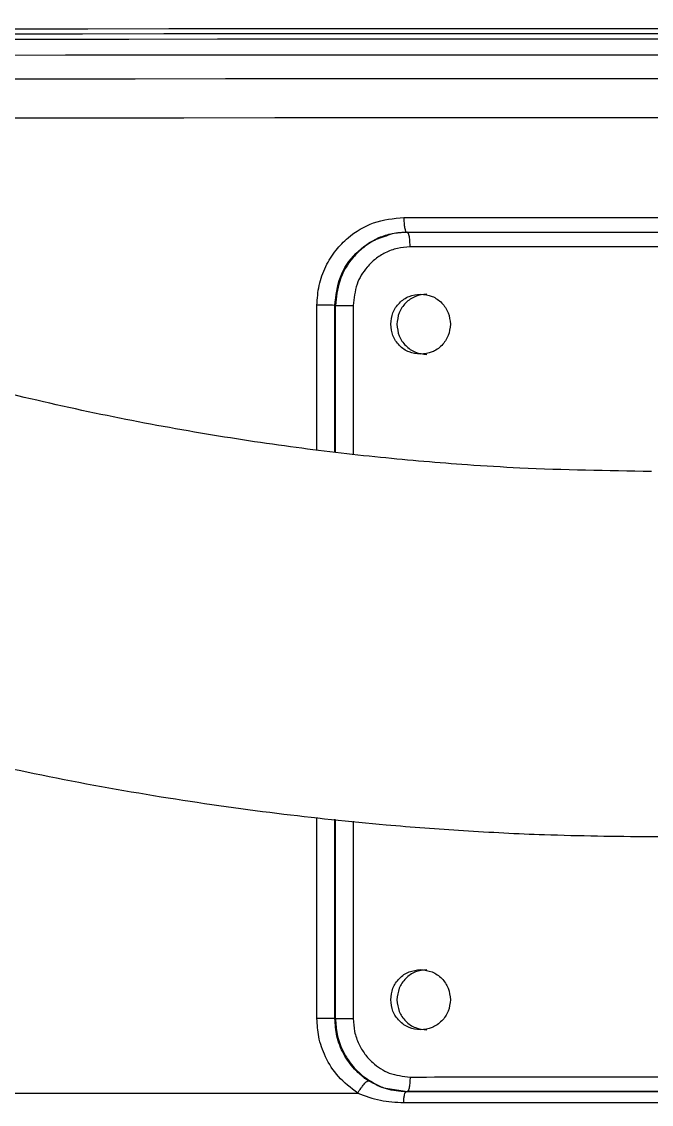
# Model space of a CAD drawing. Header units: millimetres. Extents: x 2028 to 4172, y 863 to 2379.
# Drawn here: x 2852.6 to 2887.1, y 1075.9 to 1135.2 of the extents above; entities that cross this region are included whole.
import ezdxf

# ---------------------------------------------------------------- set-up
doc = ezdxf.new("R2010")
doc.units = ezdxf.units.MM

msp = doc.modelspace()

# ---------------------------------------------------------------- linework, layer by layer
at = {"color": 7, "linetype": 'Continuous', "lineweight": 25}
for p, q in [((2873.67, 1123.719), (2873.732, 1123.707)), ((2873.775, 1123.654), (2873.732, 1123.707)), ((2868.771, 1111.788), (2868.771, 1119.708)), ((2869.791, 1119.7), (2869.755, 1119.707)), ((2869.755, 1111.671), (2869.755, 1119.707)), ((2869.79, 1111.667), (2869.791, 1119.7)), ((2870.759, 1119.698), (2870.758, 1111.552)), ((2868.77, 1080.642), (2868.77, 1091.658)), ((2869.754, 1080.64), (2869.754, 1091.554)), ((2869.789, 1080.646), (2869.79, 1091.55)), ((2870.758, 1091.448), (2870.757, 1080.645)), ((2869.754, 1080.64), (2869.789, 1080.646)), ((2872.539, 1076.833), (2873.728, 1076.642)), ((2873.728, 1076.642), (2873.651, 1076.628)), ((2873.772, 1076.694), (2873.728, 1076.642))]:
    msp.add_line(p, q, dxfattribs=at)
at = {"color": 7, "linetype": 'Continuous', "lineweight": 25, "flags": 128}
for points in [[(2948.641, 1134.501), (2946.321, 1134.51), (2943.689, 1134.519), (2940.76, 1134.527), (2937.548, 1134.535), (2934.071, 1134.543), (2930.347, 1134.55), (2926.396, 1134.556), (2922.239, 1134.562), (2917.897, 1134.567), (2913.395, 1134.572), (2908.755, 1134.575), (2904.002, 1134.578), (2899.162, 1134.58), (2894.259, 1134.582), (2889.321, 1134.582), (2884.373, 1134.582), (2879.441, 1134.582), (2874.552, 1134.58), (2869.731, 1134.578), (2865.004, 1134.574), (2860.396, 1134.571), (2855.931, 1134.566), (2851.633, 1134.561)], [(2851.978, 1134.851), (2856.234, 1134.856), (2860.656, 1134.861), (2865.22, 1134.865), (2869.902, 1134.868), (2874.676, 1134.87), (2879.518, 1134.872), (2884.403, 1134.873), (2889.303, 1134.873), (2894.194, 1134.872), (2899.049, 1134.871), (2903.843, 1134.868), (2908.55, 1134.865), (2913.145, 1134.862), (2917.604, 1134.857), (2921.904, 1134.852), (2926.021, 1134.847), (2929.934, 1134.84), (2933.622, 1134.834), (2937.065, 1134.826), (2940.246, 1134.818), (2943.148, 1134.81), (2945.754, 1134.801), (2948.052, 1134.792)], [(2949.837, 1134.215), (2946.899, 1134.224), (2943.666, 1134.233), (2940.154, 1134.241), (2936.381, 1134.249), (2932.365, 1134.256), (2928.126, 1134.262), (2923.685, 1134.268), (2919.064, 1134.273), (2914.287, 1134.277), (2909.376, 1134.281), (2904.357, 1134.284), (2899.254, 1134.286), (2894.092, 1134.288), (2888.897, 1134.288), (2883.696, 1134.288), (2878.513, 1134.287), (2873.374, 1134.285), (2868.305, 1134.283), (2863.331, 1134.28), (2858.478, 1134.276), (2853.767, 1134.271), (2849.225, 1134.265)], [(2947.717, 1133.354), (2944.449, 1133.363), (2940.917, 1133.371), (2937.138, 1133.378), (2933.129, 1133.385), (2928.908, 1133.392), (2924.496, 1133.397), (2919.912, 1133.402), (2915.178, 1133.407), (2910.316, 1133.41), (2905.348, 1133.413), (2900.297, 1133.416), (2895.186, 1133.417), (2890.04, 1133.418), (2884.882, 1133.418), (2879.736, 1133.417), (2874.626, 1133.416), (2869.575, 1133.413), (2864.607, 1133.41), (2859.745, 1133.407), (2855.011, 1133.402), (2850.427, 1133.397)], [(2948.541, 1132.049), (2945.194, 1132.058), (2941.579, 1132.066), (2937.712, 1132.074), (2933.613, 1132.081), (2929.3, 1132.087), (2924.792, 1132.093), (2920.111, 1132.098), (2915.279, 1132.103), (2910.318, 1132.106), (2905.25, 1132.109), (2900.1, 1132.111), (2894.891, 1132.113), (2889.648, 1132.114), (2884.395, 1132.114), (2879.156, 1132.113), (2873.955, 1132.111), (2868.818, 1132.109), (2863.766, 1132.106), (2858.825, 1132.102), (2854.016, 1132.097), (2849.363, 1132.092)], [(2851.888, 1129.976), (2856.619, 1129.981), (2861.488, 1129.985), (2866.473, 1129.988), (2871.553, 1129.991), (2876.705, 1129.993), (2881.904, 1129.994), (2887.129, 1129.994), (2892.355, 1129.994), (2897.559, 1129.993), (2902.718, 1129.991), (2907.809, 1129.988), (2912.807, 1129.985), (2917.692, 1129.981), (2922.442, 1129.977), (2927.034, 1129.971), (2931.448, 1129.965), (2935.664, 1129.959), (2939.664, 1129.951), (2943.429, 1129.944), (2946.943, 1129.935), (2950.19, 1129.927)], [(2810.17, 1076.421), (2811.061, 1076.432), (2812.305, 1076.443), (2813.896, 1076.454), (2815.827, 1076.465), (2818.088, 1076.475), (2820.669, 1076.485), (2823.559, 1076.494), (2826.744, 1076.503), (2830.209, 1076.512), (2833.938, 1076.52), (2837.914, 1076.527), (2842.12, 1076.534), (2846.534, 1076.541), (2851.138, 1076.546), (2855.909, 1076.551), (2860.825, 1076.555), (2865.865, 1076.559), (2871.005, 1076.562)]]:
    msp.add_lwpolyline(points, dxfattribs=at)
at = {"color": 7, "linetype": 'Continuous', "lineweight": 25}
for centre, radius, start, end in [((2869.028, 960.602), 159.106, 89.73825, 90.09254), ((2870.511, 1276.11), 156.412, 269.73624, 270.09082), ((2869.027, 921.534), 159.108, 89.73825, 90.09254), ((2870.509, 1237.061), 156.416, 269.73625, 270.09082)]:
    msp.add_arc(centre, radius, start, end, dxfattribs=at)
for points, knots in [([(2887.028, 1090.605), (2889.588, 1090.63), (2893.169, 1090.665), (2898.438, 1090.943), (2902.902, 1091.279), (2908.219, 1091.844), (2913.788, 1092.618), (2919.601, 1093.628), (2925.572, 1094.884), (2931.648, 1096.394), (2937.786, 1098.165), (2943.951, 1100.199), (2950.115, 1102.499), (2956.252, 1105.064), (2962.34, 1107.894), (2968.359, 1110.988), (2974.292, 1114.343), (2980.121, 1117.955), (2985.831, 1121.82), (2991.407, 1125.935), (2996.834, 1130.292), (3002.1, 1134.886), (3007.191, 1139.711), (3012.096, 1144.758), (3016.803, 1150.021), (3021.3, 1155.491), (3025.579, 1161.159), (3029.627, 1167.017), (3033.437, 1173.053), (3036.999, 1179.259), (3040.304, 1185.624), (3043.345, 1192.136), (3046.114, 1198.785), (3048.604, 1205.56), (3050.81, 1212.447), (3052.724, 1219.436), (3054.343, 1226.514), (3055.661, 1233.668), (3056.674, 1240.885), (3057.378, 1248.152), (3057.771, 1255.456), (3057.85, 1262.784), (3057.613, 1270.122), (3057.059, 1277.457), (3056.186, 1284.774), (3054.996, 1292.061), (3053.488, 1299.304), (3051.663, 1306.488), (3049.523, 1313.601), (3047.069, 1320.629), (3044.304, 1327.557), (3041.231, 1334.374), (3037.854, 1341.064), (3034.176, 1347.616), (3030.203, 1354.016), (3025.938, 1360.252), (3021.387, 1366.31), (3016.555, 1372.178), (3011.448, 1377.844), (3006.071, 1383.297), (3000.624, 1388.345), (2995.151, 1392.997), (2989.693, 1397.266), (2984.068, 1401.309), (2978.286, 1405.117), (2972.359, 1408.685), (2966.296, 1412.007), (2960.111, 1415.077), (2953.814, 1417.891), (2947.42, 1420.443), (2940.945, 1422.729), (2934.407, 1424.745), (2927.832, 1426.488), (2921.26, 1427.953), (2914.766, 1429.134), (2908.476, 1430.031), (2902.953, 1430.615), (2898.07, 1430.982), (2893.246, 1431.222), (2887.271, 1431.339), (2881.754, 1431.229), (2876.485, 1430.957), (2872.021, 1430.62), (2866.705, 1430.055), (2861.136, 1429.281), (2855.322, 1428.271), (2849.351, 1427.015), (2843.275, 1425.504), (2837.137, 1423.734), (2830.972, 1421.699), (2824.808, 1419.4), (2818.672, 1416.835), (2812.583, 1414.004), (2806.564, 1410.911), (2800.631, 1407.556), (2794.802, 1403.944), (2789.092, 1400.078), (2783.517, 1395.964), (2778.089, 1391.607), (2772.824, 1387.013), (2767.732, 1382.188), (2762.828, 1377.141), (2758.121, 1371.878), (2753.623, 1366.408), (2749.345, 1360.739), (2745.296, 1354.882), (2741.486, 1348.846), (2737.925, 1342.64), (2734.62, 1336.275), (2731.577, 1329.763), (2728.815, 1323.111), (2726.478, 1316.829), (2725.2, 1312.724), (2724.636, 1310.916)], [0, 0, 0, 0, 0.010207, 0.014274, 0.021037, 0.028056, 0.035587, 0.043451, 0.051578, 0.059911, 0.06841, 0.077044, 0.085791, 0.094634, 0.103558, 0.112554, 0.121612, 0.130726, 0.13989, 0.149098, 0.158347, 0.167633, 0.176954, 0.186306, 0.195688, 0.205098, 0.214535, 0.223996, 0.233481, 0.242989, 0.252518, 0.262068, 0.271639, 0.281229, 0.290838, 0.300466, 0.310113, 0.319778, 0.329461, 0.339162, 0.348881, 0.358618, 0.368373, 0.378146, 0.387938, 0.397748, 0.407578, 0.417427, 0.427296, 0.437185, 0.447097, 0.457031, 0.466988, 0.47697, 0.486979, 0.497016, 0.507082, 0.517181, 0.527315, 0.537488, 0.547704, 0.556915, 0.566123, 0.575327, 0.584526, 0.593719, 0.602905, 0.612082, 0.621247, 0.630396, 0.639524, 0.64862, 0.657668, 0.666638, 0.675463, 0.683979, 0.691963, 0.697606, 0.703501, 0.71122, 0.721427, 0.725494, 0.732257, 0.739276, 0.746807, 0.754671, 0.762798, 0.771131, 0.77963, 0.788264, 0.797011, 0.805853, 0.814778, 0.823774, 0.832832, 0.841946, 0.85111, 0.860318, 0.869567, 0.878853, 0.888174, 0.897526, 0.906908, 0.916318, 0.925755, 0.935216, 0.944701, 0.954208, 0.963738, 0.973288, 0.982858, 0.992449, 1, 1, 1, 1]), ([(2717.158, 1262.097), (2717.142, 1261.105), (2717.086, 1257.666), (2717.323, 1251.777), (2717.861, 1244.442), (2718.738, 1237.124), (2719.927, 1229.837), (2721.435, 1222.595), (2723.26, 1215.41), (2725.401, 1208.297), (2727.855, 1201.27), (2730.619, 1194.341), (2733.692, 1187.525), (2737.069, 1180.834), (2740.747, 1174.282), (2744.721, 1167.882), (2748.985, 1161.647), (2753.537, 1155.589), (2758.369, 1149.721), (2763.476, 1144.054), (2768.852, 1138.602), (2774.299, 1133.554), (2779.772, 1128.902), (2785.231, 1124.632), (2790.856, 1120.59), (2796.637, 1116.782), (2802.564, 1113.214), (2808.627, 1109.892), (2814.813, 1106.821), (2821.109, 1104.008), (2827.503, 1101.456), (2833.978, 1099.17), (2840.516, 1097.154), (2847.091, 1095.411), (2853.664, 1093.946), (2860.158, 1092.765), (2866.447, 1091.868), (2871.971, 1091.283), (2876.854, 1090.918), (2881.678, 1090.67), (2885.092, 1090.628), (2887.028, 1090.605)], [0, 0, 0, 0, 0.011098, 0.038456, 0.065866, 0.093327, 0.120841, 0.148408, 0.176031, 0.203709, 0.231446, 0.259243, 0.287104, 0.31503, 0.343027, 0.371097, 0.399245, 0.427478, 0.455801, 0.484223, 0.512754, 0.541404, 0.567237, 0.593062, 0.618875, 0.644675, 0.670459, 0.696222, 0.721959, 0.747663, 0.773323, 0.798921, 0.824432, 0.849809, 0.874965, 0.899718, 0.9236, 0.945993, 0.961817, 0.978352, 1, 1, 1, 1]), ([(2887.079, 1110.605), (2884.678, 1110.642), (2881.32, 1110.695), (2876.377, 1110.998), (2872.188, 1111.355), (2867.201, 1111.946), (2861.98, 1112.746), (2856.534, 1113.784), (2850.946, 1115.068), (2845.266, 1116.606), (2839.538, 1118.404), (2833.794, 1120.464), (2828.065, 1122.789), (2822.37, 1125.372), (2816.749, 1128.24), (2812.826, 1130.372), (2810.823, 1131.614), (2810.623, 1131.738)], [0, 0, 0, 0, 0.089708, 0.125509, 0.185041, 0.24684, 0.313151, 0.382408, 0.453986, 0.527384, 0.602246, 0.678309, 0.755372, 0.833285, 0.911926, 0.991202, 1, 1, 1, 1]), ([(2868.771, 1119.708), (2868.795, 1120.075), (2868.842, 1120.812), (2869.223, 1121.84), (2869.772, 1122.721), (2870.616, 1123.586), (2871.861, 1124.348), (2872.967, 1124.462), (2873.531, 1124.52)], [0, 0, 0, 0, 0.144955, 0.291072, 0.429926, 0.55636, 0.774114, 1, 1, 1, 1]), ([(2873.531, 1124.52), (2873.532, 1124.421), (2873.535, 1124.269), (2873.553, 1124.085), (2873.571, 1123.957), (2873.593, 1123.854), (2873.625, 1123.752), (2873.652, 1123.732), (2873.67, 1123.719)], [0, 0, 0, 0, 0.2398052, 0.3685843, 0.5, 0.6314158, 0.7601948, 1, 1, 1, 1]), ([(2869.755, 1119.707), (2869.814, 1120.233), (2869.932, 1121.285), (2870.835, 1122.62), (2871.914, 1123.358), (2872.898, 1123.674), (2873.413, 1123.704), (2873.67, 1123.719)], [0, 0, 0, 0, 0.250222, 0.500218, 0.74969, 0.874861, 1, 1, 1, 1]), ([(2872.44, 1123.455), (2872.295, 1123.41), (2871.895, 1123.286), (2871.318, 1122.895), (2870.573, 1122.19), (2869.929, 1121.106), (2869.835, 1120.153), (2869.791, 1119.7)], [0, 0, 0, 0, 0.093897, 0.258023, 0.422171, 0.724916, 1, 1, 1, 1]), ([(2873.732, 1123.707), (2873.45, 1123.696), (2873.004, 1123.68), (2872.592, 1123.516), (2872.44, 1123.455)], [0, 0, 0, 0, 0.632839, 1, 1, 1, 1]), ([(2873.67, 1123.719), (2875.954, 1123.72), (2880.521, 1123.721), (2885.145, 1123.721), (2887.457, 1123.722)], [0, 0, 0, 0, 0.5, 1, 1, 1, 1]), ([(2873.732, 1123.707), (2875.991, 1123.708), (2878.683, 1123.708), (2882.233, 1123.709), (2884.281, 1123.709), (2886.088, 1123.709), (2887.109, 1123.709), (2887.367, 1123.709), (2887.433, 1123.709), (2887.45, 1123.709), (2887.455, 1123.709), (2887.456, 1123.709), (2887.456, 1123.709), (2887.457, 1123.709)], [0, 0, 0, 0, 0.497027, 0.592231, 0.774282, 0.942828, 0.985336, 0.996149, 0.998944, 0.99969, 0.999899, 0.999963, 1, 1, 1, 1]), ([(2873.871, 1122.905), (2873.869, 1123.003), (2873.865, 1123.206), (2873.839, 1123.431), (2873.81, 1123.566), (2873.79, 1123.637), (2873.778, 1123.65), (2873.775, 1123.654)], [0, 0, 0, 0, 0.29566, 0.618308, 0.783604, 0.946574, 1, 1, 1, 1]), ([(2873.871, 1122.905), (2873.636, 1122.89), (2873.166, 1122.859), (2872.523, 1122.613), (2871.962, 1122.261), (2871.399, 1121.71), (2870.879, 1120.858), (2870.8, 1120.095), (2870.759, 1119.698)], [0, 0, 0, 0, 0.142859, 0.286474, 0.415247, 0.544304, 0.763146, 1, 1, 1, 1]), ([(2940.586, 1122.882), (2939.737, 1122.883), (2937.812, 1122.886), (2934.649, 1122.889), (2931.225, 1122.892), (2926.235, 1122.896), (2919.413, 1122.901), (2910.515, 1122.905), (2901.364, 1122.908), (2892.117, 1122.908), (2882.897, 1122.908), (2876.867, 1122.906), (2873.871, 1122.905)], [0, 0, 0, 0, 0.048952, 0.110958, 0.16991, 0.225807, 0.358661, 0.489986, 0.619783, 0.748051, 0.87479, 1, 1, 1, 1]), ([(2872.814, 1118.673), (2872.838, 1118.887), (2872.886, 1119.317), (2873.26, 1119.863), (2873.799, 1120.249), (2874.229, 1120.299), (2874.444, 1120.324)], [0, 0, 0, 0, 0.246716, 0.496183, 0.748181, 1, 1, 1, 1]), ([(2874.444, 1120.324), (2874.66, 1120.299), (2875.091, 1120.249), (2875.631, 1119.862), (2876.005, 1119.317), (2876.053, 1118.888), (2876.077, 1118.674)], [0, 0, 0, 0, 0.252568, 0.504589, 0.753637, 1, 1, 1, 1]), ([(2874.444, 1117.024), (2874.228, 1117.049), (2873.797, 1117.099), (2873.259, 1117.486), (2872.886, 1118.031), (2872.838, 1118.46), (2872.814, 1118.673)], [0, 0, 0, 0, 0.252697, 0.504909, 0.753898, 1, 1, 1, 1]), ([(2876.077, 1118.674), (2876.053, 1118.46), (2876.005, 1118.031), (2875.63, 1117.485), (2875.089, 1117.099), (2874.659, 1117.049), (2874.444, 1117.024)], [0, 0, 0, 0, 0.246955, 0.496409, 0.748277, 1, 1, 1, 1]), ([(2872.814, 1081.673), (2872.838, 1081.887), (2872.886, 1082.317), (2873.26, 1082.863), (2873.799, 1083.249), (2874.229, 1083.299), (2874.444, 1083.324)], [0, 0, 0, 0, 0.246716, 0.496183, 0.748181, 1, 1, 1, 1]), ([(2874.444, 1083.324), (2874.66, 1083.299), (2875.091, 1083.249), (2875.631, 1082.862), (2876.005, 1082.317), (2876.053, 1081.888), (2876.077, 1081.674)], [0, 0, 0, 0, 0.252568, 0.504589, 0.753637, 1, 1, 1, 1]), ([(2874.444, 1080.024), (2874.228, 1080.049), (2873.797, 1080.099), (2873.259, 1080.486), (2872.886, 1081.031), (2872.838, 1081.46), (2872.814, 1081.673)], [0, 0, 0, 0, 0.252697, 0.504909, 0.753898, 1, 1, 1, 1]), ([(2876.077, 1081.674), (2876.053, 1081.461), (2876.005, 1081.031), (2875.63, 1080.485), (2875.089, 1080.099), (2874.659, 1080.049), (2874.444, 1080.024)], [0, 0, 0, 0, 0.246955, 0.496409, 0.748277, 1, 1, 1, 1]), ([(2871.005, 1076.562), (2870.633, 1076.843), (2869.916, 1077.385), (2869.221, 1078.486), (2868.833, 1079.585), (2868.79, 1080.307), (2868.77, 1080.642)], [0, 0, 0, 0, 0.289317, 0.556861, 0.794359, 1, 1, 1, 1]), ([(2871.59, 1077.239), (2871.58, 1077.245), (2871.499, 1077.297), (2871.227, 1077.488), (2870.738, 1077.928), (2870.2, 1078.686), (2869.821, 1079.64), (2869.775, 1080.318), (2869.754, 1080.64)], [0, 0, 0, 0, 0.00842, 0.072905, 0.250214, 0.500148, 0.762303, 1, 1, 1, 1]), ([(2869.789, 1080.646), (2869.807, 1080.357), (2869.845, 1079.755), (2870.125, 1078.966), (2870.552, 1078.233), (2871.122, 1077.585), (2871.825, 1077.133), (2872.309, 1076.869), (2872.529, 1076.834), (2872.539, 1076.833)], [0, 0, 0, 0, 0.171291, 0.356774, 0.490954, 0.676469, 0.865666, 0.994174, 1, 1, 1, 1]), ([(2870.757, 1080.645), (2870.772, 1080.405), (2870.802, 1079.923), (2871.038, 1079.262), (2871.378, 1078.684), (2871.91, 1078.104), (2872.736, 1077.565), (2873.482, 1077.482), (2873.869, 1077.44)], [0, 0, 0, 0, 0.14404, 0.288565, 0.417763, 0.546793, 0.764831, 1, 1, 1, 1]), ([(2871.005, 1076.562), (2871.06, 1076.649), (2871.146, 1076.783), (2871.265, 1076.943), (2871.354, 1077.052), (2871.435, 1077.138), (2871.524, 1077.22), (2871.564, 1077.231), (2871.59, 1077.239)], [0, 0, 0, 0, 0.242638, 0.372608, 0.50472, 0.63614, 0.76412, 1, 1, 1, 1]), ([(2873.651, 1076.628), (2873.287, 1076.656), (2872.554, 1076.711), (2871.913, 1077.062), (2871.59, 1077.239)], [0, 0, 0, 0, 0.496296, 1, 1, 1, 1]), ([(2873.869, 1077.44), (2873.867, 1077.341), (2873.864, 1077.188), (2873.846, 1077.005), (2873.828, 1076.878), (2873.806, 1076.778), (2873.787, 1076.709), (2873.775, 1076.696), (2873.772, 1076.694)], [0, 0, 0, 0, 0.300445, 0.461774, 0.626406, 0.791044, 0.952392, 1, 1, 1, 1]), ([(2873.869, 1077.44), (2876.264, 1077.44), (2881.069, 1077.442), (2888.393, 1077.443), (2894.337, 1077.443), (2898.869, 1077.442), (2902.002, 1077.441), (2905.119, 1077.441), (2908.212, 1077.44), (2911.278, 1077.439), (2914.309, 1077.437), (2918.563, 1077.435), (2924.104, 1077.432), (2930.848, 1077.427), (2937.575, 1077.42), (2943.296, 1077.413), (2948.017, 1077.405), (2951.819, 1077.398), (2955.254, 1077.389), (2958.212, 1077.38), (2960.665, 1077.371), (2961.711, 1077.364), (2962.243, 1077.36)], [0, 0, 0, 0, 0.060834, 0.1220737, 0.183719, 0.2102711, 0.2368979, 0.2635992, 0.2903751, 0.3172255, 0.3441506, 0.3711502, 0.4324096, 0.4986217, 0.5697855, 0.6458999, 0.6994123, 0.7551267, 0.8130428, 0.8731605, 0.9354796, 1, 1, 1, 1]), ([(2871.005, 1076.562), (2871.413, 1076.407), (2872.222, 1076.101), (2873.09, 1076.06), (2873.52, 1076.04)], [0, 0, 0, 0, 0.50438, 1, 1, 1, 1]), ([(2873.52, 1076.04), (2873.525, 1076.121), (2873.535, 1076.285), (2873.568, 1076.475), (2873.608, 1076.601), (2873.637, 1076.619), (2873.651, 1076.628)], [0, 0, 0, 0, 0.253181, 0.513078, 0.765924, 1, 1, 1, 1]), ([(2963.536, 1076.547), (2962.811, 1076.552), (2961.361, 1076.561), (2957.571, 1076.574), (2952.673, 1076.586), (2946.632, 1076.597), (2939.584, 1076.607), (2931.641, 1076.615), (2922.942, 1076.622), (2913.634, 1076.627), (2903.877, 1076.63), (2893.843, 1076.631), (2883.683, 1076.631), (2876.995, 1076.629), (2873.651, 1076.628)], [0, 0, 0, 0, 0.083333, 0.166667, 0.25, 0.333334, 0.416667, 0.5, 0.583334, 0.666667, 0.75, 0.833334, 0.916667, 1, 1, 1, 1]), ([(2962.999, 1076.561), (2962.499, 1076.564), (2961.513, 1076.571), (2959.233, 1076.58), (2956.472, 1076.589), (2953.244, 1076.597), (2949.633, 1076.604), (2945.087, 1076.612), (2939.484, 1076.62), (2932.765, 1076.627), (2925.862, 1076.633), (2918.933, 1076.637), (2912.109, 1076.64), (2905.499, 1076.643), (2899.189, 1076.644), (2892.667, 1076.645), (2886.085, 1076.644), (2879.606, 1076.643), (2875.601, 1076.642), (2873.728, 1076.642)], [0, 0, 0, 0, 0.060587, 0.1195299, 0.1768287, 0.2324833, 0.2864935, 0.3388593, 0.4142998, 0.4860434, 0.5540892, 0.6184368, 0.6790855, 0.7360349, 0.7892846, 0.838834, 0.8991333, 0.9528558, 1, 1, 1, 1]), ([(2873.52, 1076.04), (2876.545, 1076.04), (2882.581, 1076.042), (2891.734, 1076.042), (2900.776, 1076.041), (2909.604, 1076.038), (2918.096, 1076.033), (2924.94, 1076.028), (2930.397, 1076.023), (2934.75, 1076.018), (2939.208, 1076.013), (2943.687, 1076.006), (2947.82, 1075.999), (2951.561, 1075.991), (2954.879, 1075.983), (2957.914, 1075.974), (2960.567, 1075.964), (2962.802, 1075.954), (2963.78, 1075.946), (2964.279, 1075.942)], [0, 0, 0, 0, 0.0746907, 0.1490623, 0.2231148, 0.2968479, 0.3702616, 0.4433557, 0.4832428, 0.5266364, 0.5735359, 0.623941, 0.6778511, 0.7254581, 0.7754993, 0.8279744, 0.882883, 0.940225, 1, 1, 1, 1])]:
    msp.add_open_spline(points, degree=3, knots=knots, dxfattribs=at)
for points in [[(2873.531, 1124.52), (2875.838, 1124.521), (2880.454, 1124.523), (2885.125, 1124.523), (2887.461, 1124.523)], [(2874.794, 1120.318), (2874.578, 1120.293), (2874.147, 1120.244), (2873.604, 1119.862), (2873.224, 1119.317), (2873.175, 1118.884), (2873.15, 1118.668)], [(2873.15, 1118.668), (2873.175, 1118.452), (2873.224, 1118.019), (2873.604, 1117.474), (2874.148, 1117.093), (2874.578, 1117.043), (2874.794, 1117.018)], [(2874.796, 1083.318), (2874.581, 1083.294), (2874.15, 1083.244), (2873.607, 1082.862), (2873.226, 1082.317), (2873.177, 1081.884), (2873.152, 1081.668)], [(2873.152, 1081.668), (2873.177, 1081.452), (2873.227, 1081.019), (2873.607, 1080.474), (2874.15, 1080.093), (2874.581, 1080.043), (2874.796, 1080.018)]]:
    msp.add_open_spline(points, degree=3, dxfattribs=at)

doc.saveas('drawing.dxf')
